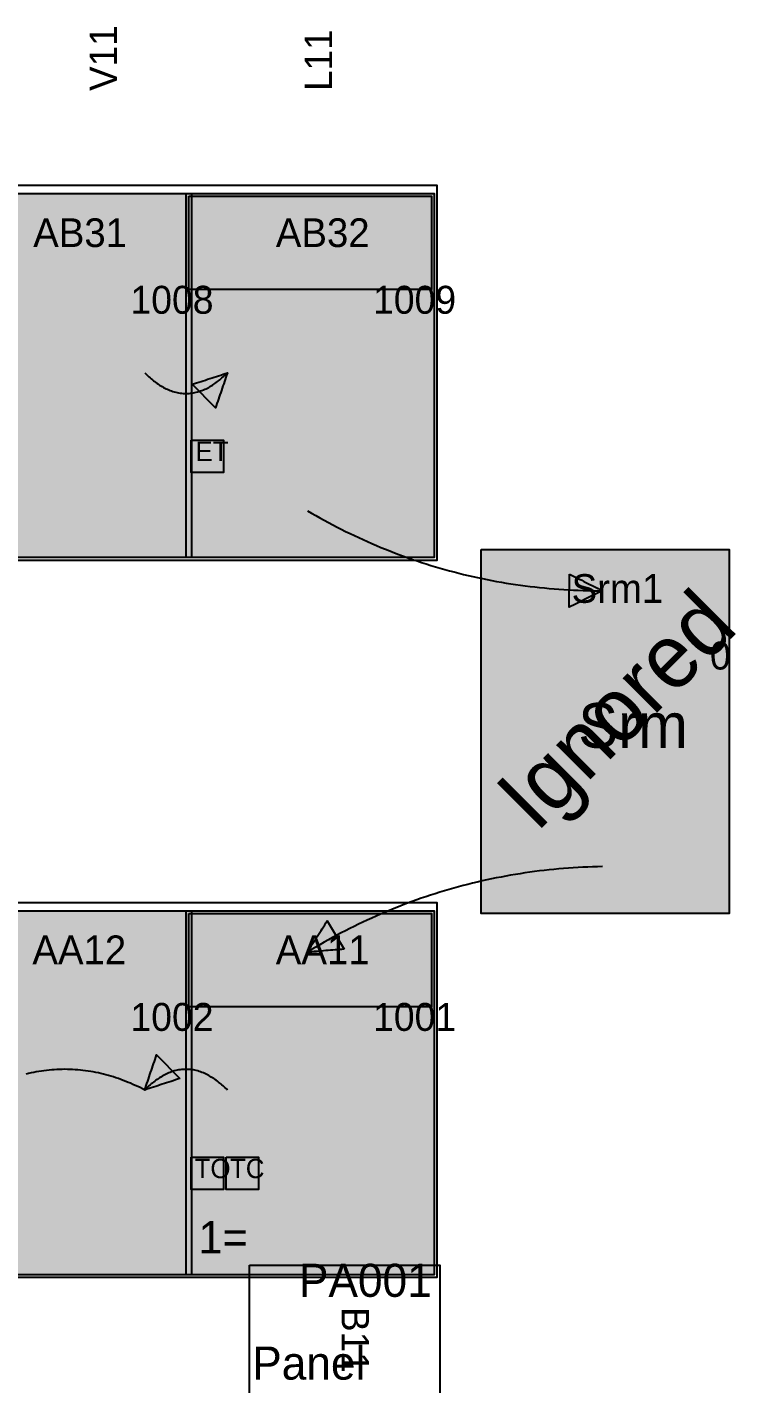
# Model space of a CAD drawing. Extents: x 23 to 1443, y 408 to 1218.
# Drawn here: x 453.4 to 710.4, y 725.5 to 1217.3 of the extents above; entities that cross this region are included whole.
import ezdxf

# ---------------------------------------------------------------- set-up
doc = ezdxf.new("R2010")
doc.units = 0

msp = doc.modelspace()

# ---------------------------------------------------------------- hatches: boundary and pattern name
at = {"true_color": 0xffffff}
for points in [[(423, 1157), (513, 1157), (513, 1025), (423, 1025)], [(511, 1157), (601, 1157), (601, 1025), (511, 1025)], [(618, 1028), (708, 1028), (708, 896), (618, 896)], [(423, 897), (513, 897), (513, 765), (423, 765)], [(511, 897), (601, 897), (601, 765), (511, 765)]]:
    msp.add_hatch(color=256, dxfattribs=at).paths.add_polyline_path(points, flags=0)
at = {"true_color": 0x6fd892}
for points in [[(512, 1156), (599.97, 1156), (599.97, 1122.2), (512, 1122.2)], [(512.87, 1067.62), (524.57, 1067.62), (524.57, 1055.92), (512.87, 1055.92)], [(512, 896), (599.97, 896), (599.97, 862.2), (512, 862.2)], [(512.87, 807.62), (524.57, 807.62), (524.57, 795.92), (512.87, 795.92)], [(525.57, 807.62), (537.27, 807.62), (537.27, 795.92), (525.57, 795.92)]]:
    msp.add_hatch(color=256, dxfattribs=at).paths.add_polyline_path(points, flags=0)
at = {"true_color": 0x000000}
for points in [[(513.24, 1087.84), (514.04, 1088.1), (514.84, 1088.36), (515.64, 1088.62), (516.43, 1088.88), (517.23, 1089.14), (518.03, 1089.4), (518.83, 1089.66), (519.62, 1089.92), (520.42, 1090.18), (521.22, 1090.44), (522.01, 1090.7), (522.81, 1090.96), (523.61, 1091.22), (524.41, 1091.48), (525.2, 1091.74), (526, 1092), (525.73, 1091.21), (525.46, 1090.41), (525.19, 1089.62), (524.92, 1088.83), (524.65, 1088.03), (524.38, 1087.24), (524.11, 1086.44), (523.84, 1085.65), (523.57, 1084.86), (523.3, 1084.06), (523.03, 1083.27), (522.76, 1082.48), (522.48, 1081.68), (522.21, 1080.89), (521.94, 1080.09), (521.67, 1079.3)], [(650.03, 1019.05), (650.77, 1018.67), (651.52, 1018.3), (652.27, 1017.92), (653.02, 1017.54), (653.77, 1017.16), (654.52, 1016.78), (655.26, 1016.4), (656.01, 1016.03), (656.76, 1015.65), (657.51, 1015.27), (658.26, 1014.89), (659.01, 1014.51), (659.75, 1014.13), (660.5, 1013.76), (661.25, 1013.38), (662, 1013), (661.25, 1012.63), (660.5, 1012.26), (659.75, 1011.88), (658.99, 1011.51), (658.24, 1011.14), (657.49, 1010.77), (656.74, 1010.4), (655.99, 1010.03), (655.24, 1009.65), (654.48, 1009.28), (653.73, 1008.91), (652.98, 1008.54), (652.23, 1008.17), (651.48, 1007.8), (650.73, 1007.42), (649.97, 1007.05)], [(568.38, 883.04), (567.54, 882.97), (566.7, 882.91), (565.87, 882.84), (565.03, 882.78), (564.2, 882.71), (563.36, 882.65), (562.52, 882.58), (561.69, 882.52), (560.85, 882.45), (560.02, 882.39), (559.18, 882.32), (558.34, 882.26), (557.51, 882.19), (556.67, 882.13), (555.84, 882.06), (555, 882), (555.45, 882.71), (555.9, 883.42), (556.35, 884.12), (556.8, 884.83), (557.25, 885.54), (557.7, 886.25), (558.15, 886.95), (558.6, 887.66), (559.05, 888.37), (559.5, 889.08), (559.95, 889.79), (560.4, 890.49), (560.85, 891.2), (561.3, 891.91), (561.74, 892.62), (562.19, 893.32)], [(508.76, 836.16), (507.96, 835.9), (507.16, 835.64), (506.36, 835.38), (505.57, 835.12), (504.77, 834.86), (503.97, 834.6), (503.17, 834.34), (502.38, 834.08), (501.58, 833.82), (500.78, 833.56), (499.99, 833.3), (499.19, 833.04), (498.39, 832.78), (497.59, 832.52), (496.8, 832.26), (496, 832), (496.27, 832.79), (496.54, 833.59), (496.81, 834.38), (497.08, 835.18), (497.35, 835.97), (497.62, 836.76), (497.89, 837.56), (498.16, 838.35), (498.43, 839.14), (498.7, 839.94), (498.97, 840.73), (499.24, 841.53), (499.51, 842.32), (499.78, 843.11), (500.05, 843.91), (500.33, 844.7)]]:
    msp.add_hatch(color=256, dxfattribs=at).paths.add_polyline_path(points, flags=0)

# ---------------------------------------------------------------- linework, layer by layer
for points in [[(420, 1160), (602, 1160), (602, 1024), (420, 1024)], [(423, 1157), (513, 1157), (513, 1025), (423, 1025)], [(511, 1157), (601, 1157), (601, 1025), (511, 1025)], [(513.24, 1087.84), (514.04, 1088.1), (514.84, 1088.36), (515.64, 1088.62), (516.43, 1088.88), (517.23, 1089.14), (518.03, 1089.4), (518.83, 1089.66), (519.62, 1089.92), (520.42, 1090.18), (521.22, 1090.44), (522.01, 1090.7), (522.81, 1090.96), (523.61, 1091.22), (524.41, 1091.48), (525.2, 1091.74), (526, 1092), (525.73, 1091.21), (525.46, 1090.41), (525.19, 1089.62), (524.92, 1088.83), (524.65, 1088.03), (524.38, 1087.24), (524.11, 1086.44), (523.84, 1085.65), (523.57, 1084.86), (523.3, 1084.06), (523.03, 1083.27), (522.76, 1082.48), (522.48, 1081.68), (522.21, 1080.89), (521.94, 1080.09), (521.67, 1079.3)], [(618, 1028), (708, 1028), (708, 896), (618, 896)], [(650.03, 1019.05), (650.77, 1018.67), (651.52, 1018.3), (652.27, 1017.92), (653.02, 1017.54), (653.77, 1017.16), (654.52, 1016.78), (655.26, 1016.4), (656.01, 1016.03), (656.76, 1015.65), (657.51, 1015.27), (658.26, 1014.89), (659.01, 1014.51), (659.75, 1014.13), (660.5, 1013.76), (661.25, 1013.38), (662, 1013), (661.25, 1012.63), (660.5, 1012.26), (659.75, 1011.88), (658.99, 1011.51), (658.24, 1011.14), (657.49, 1010.77), (656.74, 1010.4), (655.99, 1010.03), (655.24, 1009.65), (654.48, 1009.28), (653.73, 1008.91), (652.98, 1008.54), (652.23, 1008.17), (651.48, 1007.8), (650.73, 1007.42), (649.97, 1007.05)], [(420, 900), (602, 900), (602, 764), (420, 764)], [(423, 897), (513, 897), (513, 765), (423, 765)], [(511, 897), (601, 897), (601, 765), (511, 765)], [(568.38, 883.04), (567.54, 882.97), (566.7, 882.91), (565.87, 882.84), (565.03, 882.78), (564.2, 882.71), (563.36, 882.65), (562.52, 882.58), (561.69, 882.52), (560.85, 882.45), (560.02, 882.39), (559.18, 882.32), (558.34, 882.26), (557.51, 882.19), (556.67, 882.13), (555.84, 882.06), (555, 882), (555.45, 882.71), (555.9, 883.42), (556.35, 884.12), (556.8, 884.83), (557.25, 885.54), (557.7, 886.25), (558.15, 886.95), (558.6, 887.66), (559.05, 888.37), (559.5, 889.08), (559.95, 889.79), (560.4, 890.49), (560.85, 891.2), (561.3, 891.91), (561.74, 892.62), (562.19, 893.32)], [(508.76, 836.16), (507.96, 835.9), (507.16, 835.64), (506.36, 835.38), (505.57, 835.12), (504.77, 834.86), (503.97, 834.6), (503.17, 834.34), (502.38, 834.08), (501.58, 833.82), (500.78, 833.56), (499.99, 833.3), (499.19, 833.04), (498.39, 832.78), (497.59, 832.52), (496.8, 832.26), (496, 832), (496.27, 832.79), (496.54, 833.59), (496.81, 834.38), (497.08, 835.18), (497.35, 835.97), (497.62, 836.76), (497.89, 837.56), (498.16, 838.35), (498.43, 839.14), (498.7, 839.94), (498.97, 840.73), (499.24, 841.53), (499.51, 842.32), (499.78, 843.11), (500.05, 843.91), (500.33, 844.7)], [(534, 768.5), (603, 768.5), (603, 647.5), (534, 647.5)]]:
    msp.add_lwpolyline(points, close=True, dxfattribs=at)
at = {"true_color": 0x6fd892}
for points in [[(512, 1156), (599.97, 1156), (599.97, 1122.2), (512, 1122.2)], [(512.87, 1067.62), (524.57, 1067.62), (524.57, 1055.92), (512.87, 1055.92)], [(512, 896), (599.97, 896), (599.97, 862.2), (512, 862.2)], [(512.87, 807.62), (524.57, 807.62), (524.57, 795.92), (512.87, 795.92)], [(525.57, 807.62), (537.27, 807.62), (537.27, 795.92), (525.57, 795.92)]]:
    msp.add_lwpolyline(points, close=True, dxfattribs=at)
at = {"true_color": 0x000000}
for points in [[(496, 1092), (496.38, 1091.62), (496.77, 1091.25), (497.16, 1090.88), (497.56, 1090.52), (497.97, 1090.16), (498.37, 1089.81), (498.79, 1089.47), (499.21, 1089.13), (499.63, 1088.81), (500.07, 1088.49), (500.5, 1088.17), (500.95, 1087.87), (501.4, 1087.57), (501.85, 1087.29), (502.32, 1087.01), (502.79, 1086.75), (503.26, 1086.5), (503.74, 1086.26), (504.23, 1086.03), (504.72, 1085.81), (505.22, 1085.61), (505.73, 1085.43), (506.24, 1085.26), (506.75, 1085.1), (507.27, 1084.96), (507.8, 1084.84), (508.32, 1084.74), (508.86, 1084.65), (509.39, 1084.59), (509.92, 1084.54), (510.46, 1084.51), (511, 1084.5), (511.54, 1084.51), (512.08, 1084.54), (512.61, 1084.59), (513.14, 1084.65), (513.68, 1084.74), (514.2, 1084.84), (514.73, 1084.96), (515.25, 1085.1), (515.76, 1085.26), (516.27, 1085.43), (516.78, 1085.61), (517.28, 1085.81), (517.77, 1086.03), (518.26, 1086.26), (518.74, 1086.5), (519.21, 1086.75), (519.68, 1087.01), (520.15, 1087.29), (520.6, 1087.57), (521.05, 1087.87), (521.5, 1088.17), (521.93, 1088.49), (522.37, 1088.81), (522.79, 1089.13), (523.21, 1089.47), (523.63, 1089.81), (524.03, 1090.16), (524.44, 1090.52), (524.84, 1090.88), (525.23, 1091.25), (525.62, 1091.62), (526, 1092)], [(555, 1042), (556.52, 1041.12), (558.04, 1040.25), (559.57, 1039.4), (561.11, 1038.56), (562.65, 1037.72), (564.2, 1036.91), (565.76, 1036.1), (567.32, 1035.31), (568.89, 1034.52), (570.47, 1033.76), (572.05, 1033), (573.64, 1032.26), (575.23, 1031.53), (576.83, 1030.81), (578.44, 1030.11), (580.05, 1029.42), (581.67, 1028.74), (583.29, 1028.08), (584.92, 1027.43), (586.55, 1026.79), (588.19, 1026.17), (589.83, 1025.56), (591.48, 1024.97), (593.14, 1024.39), (594.8, 1023.82), (596.46, 1023.27), (598.13, 1022.73), (599.8, 1022.21), (601.48, 1021.7), (603.16, 1021.21), (604.85, 1020.73), (606.54, 1020.26), (608.23, 1019.81), (609.93, 1019.37), (611.63, 1018.95), (613.34, 1018.54), (615.04, 1018.15), (616.76, 1017.77), (618.47, 1017.41), (620.19, 1017.06), (621.91, 1016.72), (623.63, 1016.4), (625.36, 1016.1), (627.09, 1015.81), (628.82, 1015.53), (630.55, 1015.27), (632.29, 1015.02), (634.03, 1014.79), (635.77, 1014.57), (637.51, 1014.37), (639.25, 1014.18), (640.99, 1014), (642.74, 1013.84), (644.49, 1013.69), (646.24, 1013.56), (647.98, 1013.44), (649.73, 1013.34), (651.49, 1013.25), (653.24, 1013.17), (654.99, 1013.11), (656.74, 1013.06), (658.49, 1013.03), (660.25, 1013.01), (662, 1013)], [(662, 913), (660.24, 912.96), (658.48, 912.91), (656.72, 912.84), (654.96, 912.76), (653.2, 912.66), (651.44, 912.55), (649.68, 912.43), (647.93, 912.29), (646.17, 912.14), (644.42, 911.98), (642.67, 911.8), (640.92, 911.61), (639.17, 911.4), (637.42, 911.18), (635.67, 910.94), (633.93, 910.69), (632.19, 910.42), (630.45, 910.14), (628.71, 909.85), (626.98, 909.54), (625.25, 909.22), (623.52, 908.88), (621.79, 908.53), (620.07, 908.16), (618.35, 907.78), (616.63, 907.38), (614.92, 906.97), (613.21, 906.55), (611.51, 906.11), (609.8, 905.66), (608.11, 905.19), (606.41, 904.7), (604.72, 904.21), (603.04, 903.69), (601.36, 903.17), (599.68, 902.63), (598.01, 902.07), (596.34, 901.5), (594.68, 900.92), (593.02, 900.33), (591.37, 899.71), (589.72, 899.09), (588.08, 898.45), (586.45, 897.8), (584.81, 897.13), (583.19, 896.45), (581.57, 895.76), (579.96, 895.05), (578.35, 894.33), (576.75, 893.6), (575.15, 892.85), (573.56, 892.09), (571.98, 891.32), (570.4, 890.53), (568.83, 889.74), (567.27, 888.93), (565.71, 888.1), (564.16, 887.27), (562.62, 886.42), (561.08, 885.56), (559.55, 884.69), (558.03, 883.8), (556.51, 882.91), (555, 882)], [(496, 832), (495.16, 832.43), (494.31, 832.85), (493.46, 833.26), (492.6, 833.65), (491.74, 834.04), (490.87, 834.42), (490, 834.78), (489.12, 835.14), (488.24, 835.48), (487.36, 835.8), (486.46, 836.12), (485.57, 836.42), (484.67, 836.72), (483.77, 836.99), (482.86, 837.26), (481.95, 837.51), (481.03, 837.74), (480.11, 837.97), (479.19, 838.17), (478.27, 838.37), (477.34, 838.55), (476.41, 838.71), (475.47, 838.86), (474.54, 838.99), (473.6, 839.11), (472.66, 839.21), (471.72, 839.3), (470.78, 839.37), (469.83, 839.43), (468.89, 839.47), (467.95, 839.49), (467, 839.5), (466.05, 839.49), (465.11, 839.47), (464.17, 839.43), (463.22, 839.37), (462.28, 839.3), (461.34, 839.21), (460.4, 839.11), (459.46, 838.99), (458.53, 838.86), (457.59, 838.71), (456.66, 838.55), (455.73, 838.37), (454.81, 838.17), (453.89, 837.97), (452.97, 837.74)], [(526, 832), (525.62, 832.38), (525.23, 832.75), (524.84, 833.12), (524.44, 833.48), (524.03, 833.84), (523.63, 834.19), (523.21, 834.53), (522.79, 834.87), (522.37, 835.19), (521.93, 835.51), (521.5, 835.83), (521.05, 836.13), (520.6, 836.43), (520.15, 836.71), (519.68, 836.99), (519.21, 837.25), (518.74, 837.5), (518.26, 837.74), (517.77, 837.97), (517.28, 838.19), (516.78, 838.39), (516.27, 838.57), (515.76, 838.74), (515.25, 838.9), (514.73, 839.04), (514.2, 839.16), (513.68, 839.26), (513.14, 839.35), (512.61, 839.41), (512.08, 839.46), (511.54, 839.49), (511, 839.5), (510.46, 839.49), (509.92, 839.46), (509.39, 839.41), (508.86, 839.35), (508.32, 839.26), (507.8, 839.16), (507.27, 839.04), (506.75, 838.9), (506.24, 838.74), (505.73, 838.57), (505.22, 838.39), (504.72, 838.19), (504.23, 837.97), (503.74, 837.74), (503.26, 837.5), (502.79, 837.25), (502.32, 836.99), (501.85, 836.71), (501.4, 836.43), (500.95, 836.13), (500.5, 835.83), (500.07, 835.51), (499.63, 835.19), (499.21, 834.87), (498.79, 834.53), (498.37, 834.19), (497.97, 833.84), (497.56, 833.48), (497.16, 833.12), (496.77, 832.75), (496.38, 832.38), (496, 832)]]:
    msp.add_lwpolyline(points, dxfattribs=at)

# ---------------------------------------------------------------- texts
for s, height, rotation, p in [('V11', 10, 90, (486, 1194.2)), ('L11', 10, 90, (564, 1194.2)), ('Ignored', 23.005, 45, (638.06, 924.96)), ('B11', 10, -90, (567.4, 753.3))]:
    msp.add_text(s, height=height, rotation=rotation, dxfattribs=at).set_placement(p)
for s, height, p in [('AB31', 10.4, (455.56, 1137.62)), ('AB32', 10.4, (543.56, 1137.62)), ('1008', 10.13, (490.83, 1113.43)), ('1009', 10.13, (578.83, 1113.43)), ('ET', 7.02, (514.43, 1060.04)), ('Srm1', 10.4, (650.85, 1008.62)), ('0', 10.13, (701.03, 984.43)), ('Srm', 16.25, (653.23, 956.05)), ('AA12', 10.4, (455.27, 877.62)), ('AA11', 10.4, (543.55, 877.62)), ('1002', 10.13, (490.83, 853.43)), ('1001', 10.13, (578.83, 853.43)), ('TO', 7.02, (514.1, 800.04)), ('TC', 7.02, (526.93, 800.04)), ('1=', 11.7, (515.52, 772.75)), ('PA001', 12, (551.95, 757)), ('Panel', 12, (535, 727))]:
    msp.add_text(s, height=height, dxfattribs=at).set_placement(p)

doc.saveas('drawing.dxf')
